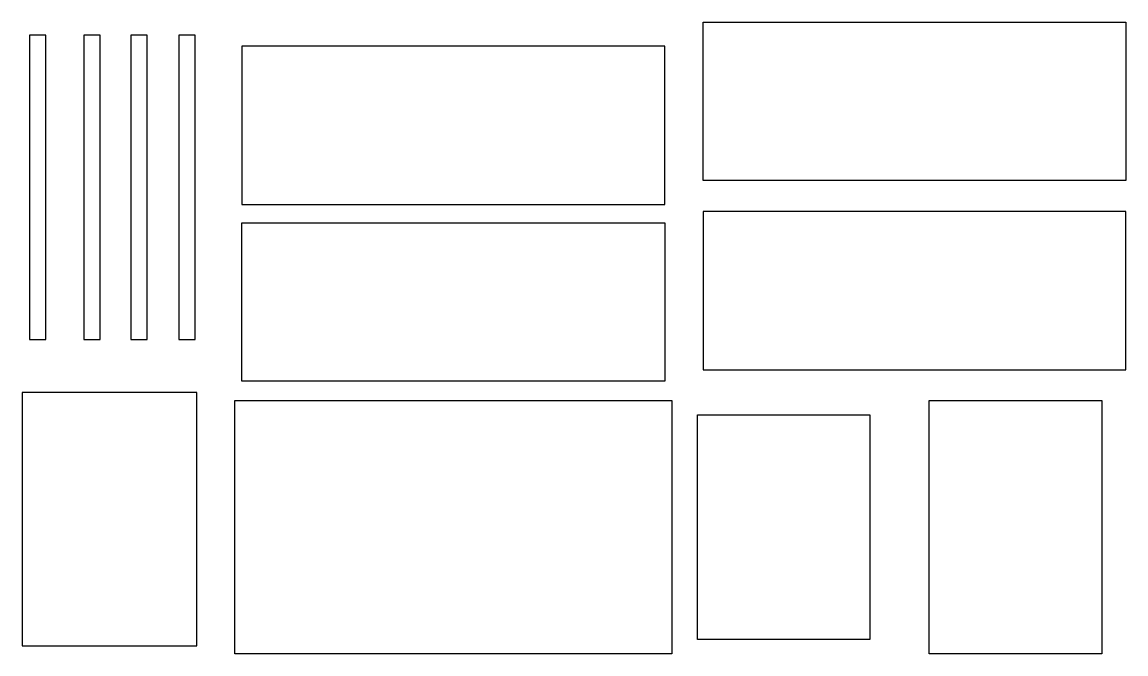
# Model space of a CAD drawing. Header units: millimetres. Extents: x 302 to 843, y 304 to 613.
import ezdxf

# ---------------------------------------------------------------- set-up
doc = ezdxf.new("R2010")
doc.units = ezdxf.units.MM

msp = doc.modelspace()

# ---------------------------------------------------------------- linework, layer by layer
for points in [[(842.54, 612.95), (842.54, 535.45), (635.54, 535.45), (635.54, 612.95)], [(313.72, 457.54), (313.72, 606.54), (305.72, 606.54), (305.72, 457.54)], [(340.22, 457.54), (340.22, 606.54), (332.22, 606.54), (332.22, 457.54)], [(363.22, 457.54), (363.22, 606.54), (355.22, 606.54), (355.22, 457.54)], [(386.72, 457.54), (386.72, 606.54), (378.72, 606.54), (378.72, 457.54)], [(409.69, 601.19), (409.69, 523.69), (616.69, 523.69), (616.69, 601.19)], [(635.54, 520.19), (635.54, 442.69), (842.54, 442.69), (842.54, 520.19)], [(616.69, 514.69), (616.69, 437.19), (409.69, 437.19), (409.69, 514.69)], [(302.01, 307.57), (387.51, 307.57), (387.51, 431.57), (302.01, 431.57)], [(406.19, 303.69), (406.19, 427.69), (620.19, 427.69), (620.19, 303.69)], [(746.19, 427.69), (830.69, 427.69), (830.69, 303.69), (746.19, 303.69)], [(632.69, 310.69), (632.69, 420.69), (717.19, 420.69), (717.19, 310.69)]]:
    msp.add_lwpolyline(points, close=True)

doc.saveas('drawing.dxf')
